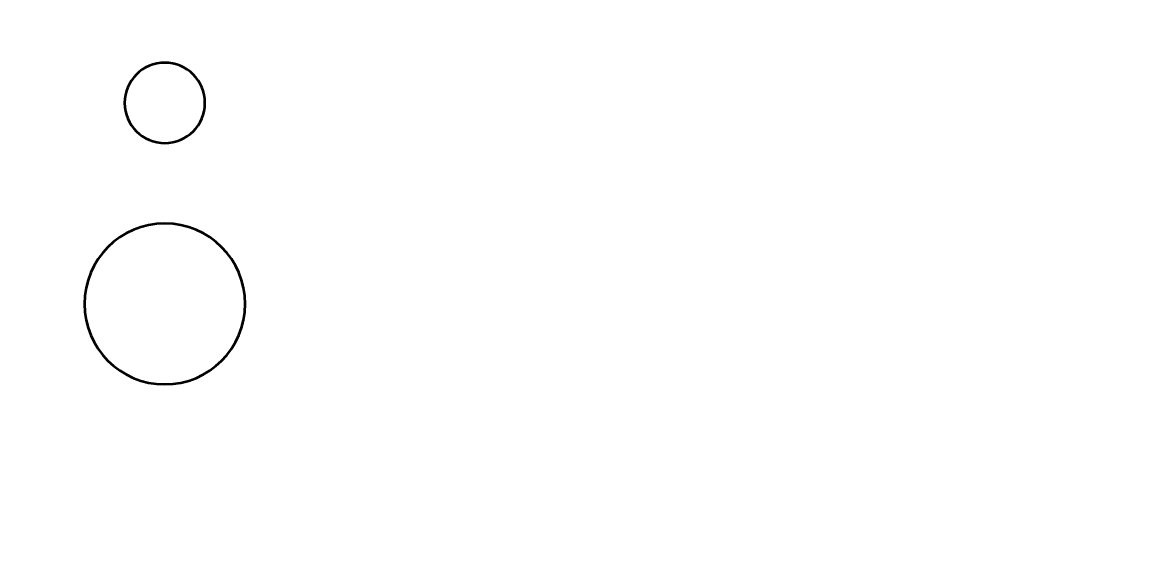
# Model space of a CAD drawing. Header units: centimetres. Extents: x -87 to 69, y -70 to 88.
# Drawn here: x -50.781 to -46.575, y -63.946 to -61.95 of the extents above; entities that cross this region are included whole.
import ezdxf

# ---------------------------------------------------------------- set-up
doc = ezdxf.new("R2010")
doc.units = ezdxf.units.CM
doc.header["$MEASUREMENT"] = 0
doc.layers.add('Layer 1', color=7, linetype='Continuous')

msp = doc.modelspace()

# ---------------------------------------------------------------- linework, layer by layer
at = {"layer": 'Layer 1', "lineweight": 53}
for points, knots in [([(-68, -69.75), (-68, -69.75), (-68, -20.25), (-68, -20.25), (-68, -20.25), (-68, -19.97386), (-67.77614, -19.75), (-67.5, -19.75), (-67.5, -19.75), (-67.5, -19.75), (-22.5, -19.75), (-22.5, -19.75), (-22.5, -19.75), (-22.22386, -19.75), (-22, -19.97386), (-22, -20.25), (-22, -20.25), (-22, -20.25), (-22, -69.75), (-22, -69.75), (-22, -69.75), (-22, -70.02614), (-22.22386, -70.25), (-22.5, -70.25), (-22.5, -70.25), (-22.5, -70.25), (-67.5, -70.25), (-67.5, -70.25), (-67.5, -70.25), (-67.77614, -70.25), (-68, -70.02614), (-68, -69.75)], [0, 0, 0, 0, 0.1111111, 0.1111111, 0.1111111, 0.1111111, 0.2222222, 0.2222222, 0.2222222, 0.2222222, 0.3333333, 0.3333333, 0.3333333, 0.3333333, 0.4444444, 0.4444444, 0.4444444, 0.4444444, 0.5555556, 0.5555556, 0.5555556, 0.5555556, 0.6666667, 0.6666667, 0.6666667, 0.6666667, 0.7777778, 0.7777778, 0.7777778, 0.7777778, 1, 1, 1, 1]), ([(-50.1, -62.25), (-50.1, -62.33284), (-50.16716, -62.4), (-50.25, -62.4), (-50.25, -62.4), (-50.33284, -62.4), (-50.4, -62.33284), (-50.4, -62.25), (-50.4, -62.25), (-50.4, -62.16716), (-50.33284, -62.1), (-50.25, -62.1), (-50.25, -62.1), (-50.16716, -62.1), (-50.1, -62.16716), (-50.1, -62.25)], [0, 0, 0, 0, 0.2, 0.2, 0.2, 0.2, 0.4, 0.4, 0.4, 0.4, 0.6, 0.6, 0.6, 0.6, 1, 1, 1, 1]), ([(-49.95, -63), (-49.95, -63.16569), (-50.08431, -63.3), (-50.25, -63.3), (-50.25, -63.3), (-50.41569, -63.3), (-50.55, -63.16569), (-50.55, -63), (-50.55, -63), (-50.55, -62.83431), (-50.41569, -62.7), (-50.25, -62.7), (-50.25, -62.7), (-50.08431, -62.7), (-49.95, -62.83431), (-49.95, -63)], [0, 0, 0, 0, 0.2, 0.2, 0.2, 0.2, 0.4, 0.4, 0.4, 0.4, 0.6, 0.6, 0.6, 0.6, 1, 1, 1, 1])]:
    msp.add_open_spline(points, degree=3, knots=knots, dxfattribs=at)
at = {"layer": 'Layer 1', "color": 4, "lineweight": 53}
msp.add_open_spline([(-67.45, -69.2), (-67.45, -69.2), (-67.45, -20.8), (-67.45, -20.8), (-67.45, -20.8), (-67.45, -20.52386), (-67.22614, -20.3), (-66.95, -20.3), (-66.95, -20.3), (-66.95, -20.3), (-23.05, -20.3), (-23.05, -20.3), (-23.05, -20.3), (-22.77386, -20.3), (-22.55, -20.52386), (-22.55, -20.8), (-22.55, -20.8), (-22.55, -20.8), (-22.55, -69.2), (-22.55, -69.2), (-22.55, -69.2), (-22.55, -69.47614), (-22.77386, -69.7), (-23.05, -69.7), (-23.05, -69.7), (-23.05, -69.7), (-66.95, -69.7), (-66.95, -69.7), (-66.95, -69.7), (-67.22614, -69.7), (-67.45, -69.47614), (-67.45, -69.2)], degree=3, knots=[0, 0, 0, 0, 0.1111111, 0.1111111, 0.1111111, 0.1111111, 0.2222222, 0.2222222, 0.2222222, 0.2222222, 0.3333333, 0.3333333, 0.3333333, 0.3333333, 0.4444444, 0.4444444, 0.4444444, 0.4444444, 0.5555556, 0.5555556, 0.5555556, 0.5555556, 0.6666667, 0.6666667, 0.6666667, 0.6666667, 0.7777778, 0.7777778, 0.7777778, 0.7777778, 1, 1, 1, 1], dxfattribs=at)

doc.saveas('drawing.dxf')
